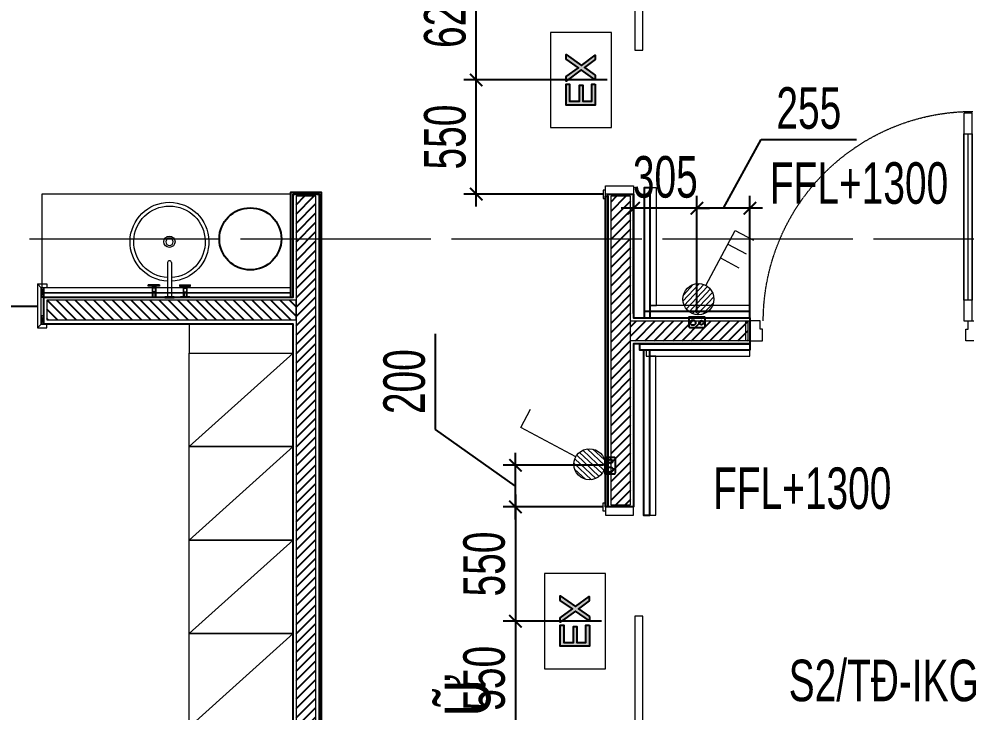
# Model space of a CAD drawing. Header units: millimetres. Extents: x -343543 to 400519, y -115663 to 104219.
# Drawn here: x -327298 to -322738, y 7722 to 11058 of the extents above; entities that cross this region are included whole.
import ezdxf
from ezdxf.xclip import XClip

# ---------------------------------------------------------------- set-up
doc = ezdxf.new("R2010")
doc.units = ezdxf.units.MM
doc.header["$XCLIPFRAME"] = 0
for name, pattern in [('XREF MAT BANG TUONG XAY$0$01.Xref _MB T1$0$HIDDEN', [9.525, 6.35, -3.175]), ('XREF MAT BANG TUONG XAY$0$CENTER', [50.8, 31.75, -6.35, 6.35, -6.35]), ('XREF MAT BANG TUONG XAY$0$HIDDEN', [0.375, 0.25, -0.125])]:
    doc.linetypes.add(name, pattern=pattern)
doc.layers.get('0').update_dxf_attribs({"color": 231, "lineweight": 0})
doc.layers.get('DefPoints').update_dxf_attribs({"color": 191})
for name, color, linetype in [('0-----E-Lighting', 2, 'Continuous'), ('Gen Điện', 6, 'Continuous'), ('XREF MAT BANG NOI THAT$0$A-FURN', 8, 'Continuous'), ('XREF MAT BANG TUONG XAY$0$A-FNSH', 8, 'Continuous'), ('XREF MAT BANG TUONG XAY$0$A-FURN', 8, 'Continuous'), ('XREF MAT BANG TUONG XAY$0$A-HIDD', 8, 'XREF MAT BANG TUONG XAY$0$HIDDEN'), ('XREF MAT BANG TUONG XAY$0$A-PATT', 8, 'Continuous'), ('đế âm', 1, 'Continuous')]:
    doc.layers.add(name, color=color, linetype=linetype)
for name, color, linetype, lineweight in [('03. Xref_KyHieuChieuSang$0$1-INNO-E-Lighting', 3, 'Continuous', 5), ('A-PATT', 252, 'Continuous', 9), ('A-SYMBOLS', 10, 'Continuous', 13), ('E-EX', 3, 'Continuous', 25), ('RSA -DIM', 231, 'Continuous', 0), ('SME-E-POW-NOTE', 134, 'Continuous', 18), ('XREF MAT BANG TUONG XAY$0$$0$A-WALL-INT', 8, 'Continuous', 9), ('XREF MAT BANG TUONG XAY$0$$1$A-TEXT', 8, 'Continuous', 25), ('XREF MAT BANG TUONG XAY$0$01.Xref _MB T1$0$A-DOOR', 8, 'Continuous', 9), ('XREF MAT BANG TUONG XAY$0$01.Xref _MB T1$0$A-FNSH', 8, 'Continuous', 9), ('XREF MAT BANG TUONG XAY$0$01.Xref _MB T1$0$A-FURN', 8, 'Continuous', 5), ('XREF MAT BANG TUONG XAY$0$01.Xref _MB T1$0$A-HIDD-LO', 8, 'XREF MAT BANG TUONG XAY$0$01.Xref _MB T1$0$HIDDEN', 9), ('XREF MAT BANG TUONG XAY$0$A-GRID', 8, 'XREF MAT BANG TUONG XAY$0$CENTER', 15), ('XREF MAT BANG TUONG XAY$0$A-WALL-INT', 8, 'Continuous', 9)]:
    doc.layers.add(name, color=color, linetype=linetype, lineweight=lineweight)
doc.styles.add('SM-DIMTEXT', font='SME.shx', dxfattribs={"width": 0.7})
doc.styles.add('SME-TEXT', font='sme.shx', dxfattribs={"width": 0.7})
doc.styles.add('XREF MAT BANG TUONG XAY$0$Arial', font='arial.ttf', dxfattribs={"width": 0.8})
doc.dimstyles.new('SDIM-100', dxfattribs={"dimscale": 100, "dimtxt": 2, "dimasz": 0.6, "dimexe": 0.6, "dimexo": 0.2, "dimgap": 0.5, "dimtad": 1, "dimdec": 0, "dimzin": 12, "dimtxsty": 'SM-DIMTEXT', "dimblk": 'ARCHTICK', "dimblk1": 'ARCHTICK', "dimblk2": 'ARCHTICK', "dimcen": 0.12, "dimdle": 0.6, "dimclrd": 7, "dimclre": 8, "dimadec": 0, "dimazin": 3, "dimtfac": 2, "dimtix": 1, "dimtmove": 1, "dimatfit": 3, "dimfxl": 1, "dimtzin": 0, "dimarcsym": 1})

# ---------------------------------------------------------------- blocks, each defined once
blk = doc.blocks.new('XREF MAT BANG TUONG XAY$0$00.xref_IKIGAI_Truc')
at = {"layer": 'XREF MAT BANG TUONG XAY$0$A-GRID', "color": 8, "ltscale": 20}
blk.add_lwpolyline([(-2907.5, 10000), (42750, 10000)], dxfattribs=at)
blk = doc.blocks.new('XREF MAT BANG TUONG XAY$0$xref_IKIGAI_Cot')
at = {"layer": 'XREF MAT BANG TUONG XAY$0$A-GRID', "color": 8, "ltscale": 20}
blk.add_lwpolyline([(-2907.5, 10000), (42750, 10000)], dxfattribs=at)
blk = doc.blocks.new('*U215')
at = {"layer": 'XREF MAT BANG TUONG XAY$0$A-PATT'}
h = blk.add_hatch(dxfattribs=at)
h.set_pattern_fill('ANSI31', color=8, scale=10)
h.set_pattern_definition([(45, (39556.79, -11178.564), (-22.45064, 22.45064), [])])
h.paths.add_polyline_path([(-38.7, 47.5), (4071.3, 47.5), (4071.3, -47.5), (-38.7, -47.5)])
at = {"layer": 'XREF MAT BANG TUONG XAY$0$A-WALL-INT', "color": 8}
blk.add_lwpolyline([(-38.7, 47.5), (4071.3, 47.5), (4071.3, -47.5), (-38.7, -47.5)], close=True, dxfattribs=at)
blk = doc.blocks.new('*U216')
at = {"layer": 'XREF MAT BANG TUONG XAY$0$A-PATT'}
h = blk.add_hatch(dxfattribs=at)
h.set_pattern_fill('ANSI31', color=8, scale=10)
h.set_pattern_definition([(45, (36646.79, -11178.564), (-22.45064, 22.45064), [])])
h.paths.add_polyline_path([(-38.7, 47.5), (1161.3, 47.5), (1161.3, -47.5), (-38.7, -47.5)])
at = {"layer": 'XREF MAT BANG TUONG XAY$0$A-WALL-INT', "color": 8}
blk.add_lwpolyline([(-38.7, 47.5), (1161.3, 47.5), (1161.3, -47.5), (-38.7, -47.5)], close=True, dxfattribs=at)
blk = doc.blocks.new('*U264')
at = {"layer": 'XREF MAT BANG TUONG XAY$0$A-PATT'}
h = blk.add_hatch(dxfattribs=at)
h.set_pattern_fill('ANSI31', color=8, scale=10)
h.set_pattern_definition([(45, (36931.79, -11178.564), (-22.45064, 22.45064), [])])
h.paths.add_polyline_path([(-38.7, 47.5), (1446.3, 47.5), (1446.3, -47.5), (-38.7, -47.5)])
at = {"layer": 'XREF MAT BANG TUONG XAY$0$A-WALL-INT', "color": 8}
blk.add_lwpolyline([(-38.7, 47.5), (1446.3, 47.5), (1446.3, -47.5), (-38.7, -47.5)], close=True, dxfattribs=at)
blk = doc.blocks.new('XREF MAT BANG TUONG XAY$0$01.Xref _MB T1$0$YLD.Studio-01-146')
at = {"color": 8}
for p, q in [((-56.7, 102), (-63, 102)), ((-63, 48), (-63, 102)), ((-56.7, 48), (-56.7, 102)), ((-5.4, 97.5), (-5.4, 52.5)), ((-5.4, 97.5), (0, 97.5)), ((-63, 48), (-56.7, 48)), ((-56.7, 84), (-5.4, 84)), ((-56.7, 77.7), (-47.7, 77.7)), ((-56.7, 72.3), (-47.7, 72.3)), ((-56.7, 66), (-5.4, 66)), ((-47.7, 81.7), (-29.7, 81.7)), ((-47.7, 68.3), (-47.7, 81.7)), ((-47.7, 68.3), (-29.7, 68.3)), ((-29.7, 68.3), (-29.7, 81.7)), ((-29.7, 79.9), (-5.4, 79.9)), ((-29.7, 70.1), (-5.4, 70.1)), ((-5.4, 52.5), (0, 52.5)), ((-171, 8.9), (-5.4, 8.9)), ((-5.4, 22.4), (0, 22.4)), ((-5.4, -22.4), (-5.4, 22.4)), ((0, -22.4), (0, 22.4)), ((-171, -9.1), (-5.4, -9.1)), ((-5.4, -22.4), (0, -22.4)), ((-63, -48), (-56.7, -48)), ((-63, -48), (-63, -102)), ((-56.7, -48), (-56.7, -102)), ((-56.7, -66), (-5.4, -66)), ((-56.7, -72.3), (-47.7, -72.3)), ((-56.7, -77.7), (-47.7, -77.7)), ((-56.7, -84), (-5.4, -84)), ((-47.7, -68.3), (-47.7, -81.7)), ((-47.7, -68.3), (-29.7, -68.3)), ((-47.7, -81.7), (-29.7, -81.7)), ((-29.7, -68.3), (-29.7, -81.7)), ((-29.7, -70.1), (-5.4, -70.1)), ((-29.7, -79.9), (-5.4, -79.9)), ((-5.4, -52.5), (0, -52.5)), ((-5.4, -97.5), (-5.4, -52.5)), ((-56.7, -102), (-63, -102)), ((-5.4, -97.5), (0, -97.5))]:
    blk.add_line(p, q, dxfattribs=at)
blk.add_circle((-271, 0), 18, dxfattribs=at)
for radius, start, end in [(190, 2.6742, 357.2441), (172, 2.9543, 356.9555)]:
    blk.add_arc((-271, 0), radius, start, end, dxfattribs=at)
at = {"color": 8, "extrusion": (0, 0, -1)}
for centre, major_axis, start_param, end_param in [((-59.9, 75), (-2.23, 2.23), 3.926991, 10.210176), ((-271, 0), (-27, 0), 4.711725, 10.99491), ((-171, -0.1), (-9, 0.01), 4.710846, 7.852438), ((-59.9, -75), (-2.23, 2.23), 3.926991, 10.210176)]:
    blk.add_ellipse(centre, major_axis=major_axis, ratio=1, start_param=start_param, end_param=end_param, dxfattribs=at)
blk = doc.blocks.new('*U167')
at = {"color": 8}
blk.add_line((70, 100), (70, 900), dxfattribs=at)
for points in [[(50, 0), (50, 1000), (90, 1000), (90, 0)], [(50, 100), (90, 100), (90, 900), (50, 900)], [(20, -95), (80, -95), (80, -40), (70, -40), (70, 0), (20, 0)], [(1120, -95), (1060, -95), (1060, -40), (1070, -40), (1070, 0), (1120, 0)]]:
    blk.add_lwpolyline(points, close=True, dxfattribs=at)
at = {"layer": 'XREF MAT BANG TUONG XAY$0$01.Xref _MB T1$0$A-FNSH', "color": 8}
for points in [[(20, -95), (0, -95), (0, 0), (20, 0)], [(1120, -95), (1140, -95), (1140, 0), (1120, 0)]]:
    blk.add_lwpolyline(points, close=True, dxfattribs=at)
at = {"layer": 'XREF MAT BANG TUONG XAY$0$01.Xref _MB T1$0$A-HIDD-LO', "color": 8, "ltscale": 0.3}
blk.add_arc((47.5, 0), 1008.3, 360, 90, dxfattribs=at)
blk = doc.blocks.new('*U269')
at = {"layer": 'XREF MAT BANG TUONG XAY$0$A-PATT'}
h = blk.add_hatch(dxfattribs=at)
h.set_pattern_fill('ANSI31', color=8, scale=10)
h.set_pattern_definition([(45, (36011.79, -11178.564), (-22.45064, 22.45064), [])])
h.paths.add_polyline_path([(-38.7, 47.5), (526.3, 47.5), (526.3, -47.5), (-38.7, -47.5)])
at = {"layer": 'XREF MAT BANG TUONG XAY$0$A-WALL-INT', "color": 8}
blk.add_lwpolyline([(-38.7, 47.5), (526.3, 47.5), (526.3, -47.5), (-38.7, -47.5)], close=True, dxfattribs=at)
blk = doc.blocks.new('XREF MAT BANG NOI THAT$0$01.Xref _MB T1$0$BLK')
at = {"color": 8}
blk.add_lwpolyline([(324597.2, 139513.6), (325047.2, 139513.6), (325047.2, 139013.6), (324597.2, 139013.6)], close=True, dxfattribs=at)
blk.add_lwpolyline([(324597.2, 139513.6), (325047.2, 139013.6)], dxfattribs=at)
blk = doc.blocks.new('XREF MAT BANG NOI THAT')
at = {"color": 8}
blk.add_lwpolyline([(12085, 9450), (12585, 9450), (12585, 9590), (12085, 9590)], close=True, dxfattribs=at)
at = {"layer": 'XREF MAT BANG NOI THAT$0$A-FURN', "color": 8}
blk.add_circle((12379.4, 10000), 149.3, dxfattribs=at)
at = {"color": 8, "rotation": 270}
for p in [(-126928.6, 334047.2), (-126928.6, 333597.2), (-126928.6, 333147.2), (-126928.6, 332697.2)]:
    blk.add_blockref('XREF MAT BANG NOI THAT$0$01.Xref _MB T1$0$BLK', p, dxfattribs=at)
blk = doc.blocks.new('01.Xref _MB T1')
at = {"layer": 'XREF MAT BANG TUONG XAY$0$$0$A-WALL-INT', "color": 8}
for points in [[(14229.99994, 10907.66304), (14269.99994, 10907.66304), (14269.99994, 11847.663), (14229.99994, 11847.663)], [(14078.90025, 10195), (14090.00006, 10195), (14090.00006, 10235), (14078.90025, 10235)], [(14090.00006, 10255), (14225, 10255), (14225, 10215), (14090.00006, 10215)], [(14334.99998, 10245), (14304.99998, 10245), (14304.99998, 9680.00073), (14334.99998, 9680.00073)], [(11373.00008, 9764.99992), (11355.00008, 9782.99992), (11355.00008, 9572.00001), (11373.00008, 9590.00001)], [(11400.00008, 9782.99992), (11400.00008, 9764.99992), (11373.00008, 9764.99992), (11355.00008, 9782.99992)], [(11385.00008, 9764.99992), (11373.00008, 9764.99992), (11373.00008, 9724.99992), (11385.00008, 9724.99992)], [(11385.00003, 9740.00003), (12575.0001, 9740.00003), (12575.0001, 9765.00003), (11385.00003, 9765.00003)], [(11385.00003, 9719.99996), (12575.0001, 9719.99996), (12575.0001, 9739.99996), (11385.00003, 9739.99996)], [(14304.9999, 9679.99126), (14304.9999, 9649.99126), (14784.99969, 9650.00054), (14784.99969, 9680.00054)], [(11385.00008, 9630.00001), (11373.00008, 9630.00001), (11373.00008, 9590.00001), (11385.00008, 9590.00001)], [(11400.00008, 9572.00001), (11400.00008, 9590.00001), (11373.00008, 9590.00001), (11355.00008, 9572.00001)], [(14784.99982, 9434.98863), (14785.0001, 9464.98863), (14284.99379, 9465.00792), (14284.99351, 9435.00792)], [(14332.62625, 9435.00076), (14302.62625, 9435.00076), (14302.62624, 8670.00086), (14332.62624, 8670.00086)], [(14078.90018, 8730.00086), (14090, 8730.00086), (14090, 8690.00086), (14078.90018, 8690.00086)], [(14090, 8670.00086), (14224.99994, 8670.00086), (14224.99994, 8710.00086), (14090, 8710.00086)], [(14229.99981, 7134.15371), (14269.99981, 7134.15371), (14269.99981, 8184.15371), (14229.99981, 8184.15371)]]:
    blk.add_lwpolyline(points, close=True, dxfattribs=at)
for points in [[(11385.00008, 9764.99992), (11373.00008, 9724.99992)], [(11373.00008, 9764.99992), (11385.00008, 9724.99992)], [(11385.00008, 9630.00001), (11373.00008, 9590.00001)], [(11373.00008, 9630.00001), (11385.00008, 9590.00001)]]:
    blk.add_lwpolyline(points, dxfattribs=at)
at = {"layer": 'XREF MAT BANG TUONG XAY$0$01.Xref _MB T1$0$A-FURN', "color": 8}
blk.add_lwpolyline([(11374.99992, 9719.99932), (12574.99992, 9719.99932), (12575.00016, 10214.99996), (11375.00015, 10214.99996)], close=True, dxfattribs=at)
at = {"layer": 'XREF MAT BANG TUONG XAY$0$A-FNSH', "color": 8}
for points in [[(12575.0001, 9714.9986), (12575.00011, 10225), (12720.00011, 10225), (12720.00011, 6120.00057), (13999.99083, 6120.00206)], [(8505, 10214.99999), (8809.99075, 10214.99999), (8809.99075, 9720.39991), (10010.00008, 9720.39978), (10010.00011, 9590), (8620.00011, 9590), (8620.00011, 6314.99999), (8959.99001, 6314.99999), (8959.99978, 6110.00054), (9979.992, 6110.00054), (9980.00177, 6224.99989), (10309.99073, 6224.99989), (10309.99073, 6110.00054), (12585.00011, 6110), (12585.00011, 9590), (11385.00008, 9590), (11385.00008, 9720.00002), (12585.00011, 9719.99859), (12585.00011, 10215), (12710.00011, 10215), (12710.00011, 6110.00056), (13999.99083, 6110.00206)]]:
    blk.add_lwpolyline(points, dxfattribs=at)
for points in [[(14090.00006, 10205), (14100, 10205), (14100, 8710.00086), (14090.00006, 8710.00086)], [(14100.00013, 8710.00086), (14099.99796, 10215), (14225, 10215), (14225, 9620.00073), (14784.99991, 9620.00059), (14784.99982, 9495.00061), (14224.99083, 9495.00073), (14224.99083, 8710.00086)]]:
    blk.add_lwpolyline(points, close=True, dxfattribs=at)
at = {"layer": 'XREF MAT BANG TUONG XAY$0$A-FURN', "color": 8}
for points in [[(14274.99994, 9620.00073), (14304.99994, 9620.00073), (14304.99994, 10245), (14274.99994, 10245)], [(14784.99991, 9649.98974), (14274.9999, 9649.99126), (14274.9999, 9619.99126), (14784.99991, 9619.98974)], [(14784.99984, 9464.99446), (14254.99976, 9465.0045), (14255.00004, 9495.0045), (14785.00012, 9494.99446)], [(14302.62624, 8670.00086), (14302.62625, 9465.00076), (14272.62625, 9465.00076), (14272.62624, 8670.00086)]]:
    blk.add_lwpolyline(points, close=True, dxfattribs=at)
at = {"layer": 'XREF MAT BANG TUONG XAY$0$A-HIDD', "color": 8, "ltscale": 200, "const_width": 10}
blk.add_lwpolyline([(10040.00011, 9674.99996), (11355.00008, 9674.99996)], dxfattribs=at)
at = {"color": 8}
blk.add_blockref('XREF MAT BANG TUONG XAY$0$00.xref_IKIGAI_Truc', (0.00011, 0), dxfattribs=at)
ref = blk.add_blockref('XREF MAT BANG TUONG XAY$0$xref_IKIGAI_Cot', (-0.00927, -0.00001), dxfattribs=at)
XClip(ref).set_block_clipping_path([(-1610.3425959283, -2225.6693134198), (41829.1295208634, 21555.8819575264)])
at = {"layer": 'XREF MAT BANG TUONG XAY$0$01.Xref _MB T1$0$A-DOOR', "color": 8, "extrusion": (-2.81943e-13, 1.42352e-14, -1), "zscale": -1, "rotation": 3.766684723917722e-05}
blk.add_blockref('*U167', (-15904.9999, 9604.99986, 0), dxfattribs=at)
at = {"layer": 'XREF MAT BANG TUONG XAY$0$01.Xref _MB T1$0$A-FURN', "color": 8, "xscale": -1, "rotation": 90}
blk.add_blockref('XREF MAT BANG TUONG XAY$0$01.Xref _MB T1$0$YLD.Studio-01-146', (11990.00027, 9714.99991), dxfattribs=at)
at = {"layer": 'XREF MAT BANG TUONG XAY$0$A-FURN', "color": 8, "xscale": -1, "rotation": 270}
for name, p in [('*U215', (12647.50011, 6133.69831)), ('*U264', (14162.49083, 8758.69917))]:
    blk.add_blockref(name, p, dxfattribs=at)
at = {"layer": 'XREF MAT BANG TUONG XAY$0$A-FURN', "color": 8, "xscale": -1}
blk.add_blockref('*U216', (12561.3018, 9657.49999), dxfattribs=at)
at = {"layer": 'XREF MAT BANG TUONG XAY$0$A-FURN', "color": 8, "rotation": 180}
blk.add_blockref('*U269', (14736.30154, 9557.5006), dxfattribs=at)
at = {"layer": 'XREF MAT BANG TUONG XAY$0$$1$A-TEXT', "color": 8, "style": 'XREF MAT BANG TUONG XAY$0$Arial', "width": 0.8}
blk.add_text('KHU NỮ', height=220, rotation=90, dxfattribs=at).set_placement((13534.94752, 6934.91551))
at = {"layer": 'A-PATT', "color": 8}
blk.add_blockref('XREF MAT BANG NOI THAT', (0, 0), dxfattribs=at)
blk = doc.blocks.new('*X86')
at = {"color": 0}
for p, q in [((10925.4, 54067.7), (11007.3, 54149.6)), ((10928.4, 54097.2), (10977.8, 54146.6)), ((10930.6, 54046.5), (11028.5, 54144.4)), ((10940.3, 54029.6), (11045.4, 54134.7)), ((10953.4, 54016.2), (11058.8, 54121.6)), ((10970, 54006.3), (11068.7, 54105)), ((10990.8, 54000.6), (11074.4, 54084.2)), ((11019.3, 54002.5), (11072.5, 54055.7))]:
    blk.add_line(p, q, dxfattribs=at)
blk = doc.blocks.new('*U87')
at = {"layer": '03. Xref_KyHieuChieuSang$0$1-INNO-E-Lighting', "color": 2}
for p, q in [((36, 62.4), (180, 311.8)), ((180, 311.8), (263.1, 263.8))]:
    blk.add_line(p, q, dxfattribs=at)
blk.add_circle((0, 0), 72, dxfattribs=at)
at = {"layer": '03. Xref_KyHieuChieuSang$0$1-INNO-E-Lighting', "color": 2, "xscale": 0.9600000000064028, "yscale": 0.9600000000064028, "zscale": 0.9600000000064028}
blk.add_blockref('*X86', (-10560, -51912), dxfattribs=at)
blk = doc.blocks.new('*X84')
at = {"color": 0}
for p, q in [((10925.4, 54067.7), (11007.3, 54149.6)), ((10928.4, 54097.2), (10977.8, 54146.6)), ((10930.6, 54046.5), (11028.5, 54144.4)), ((10940.3, 54029.6), (11045.4, 54134.7)), ((10953.4, 54016.2), (11058.8, 54121.6)), ((10970, 54006.3), (11068.7, 54105)), ((10990.8, 54000.6), (11074.4, 54084.2)), ((11019.3, 54002.5), (11072.5, 54055.7))]:
    blk.add_line(p, q, dxfattribs=at)
blk = doc.blocks.new('*U89')
at = {"layer": '03. Xref_KyHieuChieuSang$0$1-INNO-E-Lighting', "color": 2}
for p, q in [((36, 62.4), (180, 311.8)), ((180, 311.8), (263.1, 263.8)), ((144, 249.4), (227.1, 201.4)), ((108, 187.1), (191.1, 139.1))]:
    blk.add_line(p, q, dxfattribs=at)
blk.add_circle((0, 0), 72, dxfattribs=at)
at = {"layer": '03. Xref_KyHieuChieuSang$0$1-INNO-E-Lighting', "color": 2, "xscale": 0.9600000000064028, "yscale": 0.9600000000064028, "zscale": 0.9600000000064028}
blk.add_blockref('*X84', (-10560, -51912), dxfattribs=at)
blk = doc.blocks.new('KH VIDIFI NHA XE_dwg_KH VIDIFI NHA XE_dwg_INNO_E_ĐÈN_EXIT THOÁT HIỂM1 - ELC_EmergencyExit-1904534-MẶT BẰNG ĐÈN EXIT_ SỰ CỐ TẦNG HẦM-2156726-DANH MỤC KÝ HIỆU SỬ DỤNG TRONG BẢN VẼ-2855094-KÍ HIỆU BẢN VẼ')
h = blk.add_hatch(color=256)
h.paths.add_polyline_path([(-75.1, 122.5), (-0.9, 122.5), (-0.9, 110.4), (-61.5, 110.4), (-61.5, 78.8), (-4.8, 78.8), (-4.8, 66.9), (-61.6, 66.9), (-61.6, 31.8), (-0.9, 31.8), (-0.9, 19.8), (-75.1, 19.8)], flags=0)
h.paths.add_polyline_path([(30.4, 122.5), (57.3, 84.1), (86.1, 122.3), (100.8, 122.3), (65.1, 73.9), (103.8, 19.8), (87, 19.8), (56.8, 63), (25.9, 19.8), (9.6, 19.8), (49.3, 73.4), (14.3, 122.5)], flags=0)
at = {"lineweight": 15, "flags": 128}
blk.add_lwpolyline([(181.7, 180.1), (181.7, -35.9), (-154.3, -35.9), (-154.3, 180.1)], close=True, dxfattribs=at)
at = {"flags": 128}
for points in [[(-0.9, 122.5), (-75.1, 122.5), (-75.1, 19.8), (-0.9, 19.8), (-0.9, 31.8), (-61.6, 31.8), (-61.6, 66.9), (-4.8, 66.9), (-4.8, 78.8), (-61.5, 78.8), (-61.5, 110.4), (-0.9, 110.4)], [(30.4, 122.5), (14.3, 122.5), (49.3, 73.4), (9.6, 19.8), (25.9, 19.8), (56.8, 63), (87, 19.8), (103.8, 19.8), (65.1, 73.9), (100.8, 122.3), (86.1, 122.3), (57.3, 84.1)]]:
    blk.add_lwpolyline(points, close=True, dxfattribs=at)
blk = doc.blocks.new('_ArchTick')
at = {"color": 0, "linetype": 'ByBlock', "const_width": 0.15}
blk.add_lwpolyline([(-0.5, -0.5), (0.5, 0.5)], dxfattribs=at)
blk = doc.blocks.new('*D515')
at = {"layer": 'DefPoints', "color": 0, "linetype": 'Continuous', "ltscale": 1000, "transparency": 16777216}
for p in [(-325096.4, 10765), (-324445.3, 10765), (-324463.5, 10215)]:
    blk.add_point(p, dxfattribs=at)
at = {"layer": 'RSA -DIM', "color": 7, "linetype": 'Continuous', "lineweight": -2, "ltscale": 1000, "transparency": 16777216}
blk.add_line((-325096.4, 10155), (-325096.4, 10825), dxfattribs=at)
at = {"layer": 'RSA -DIM', "color": 8, "linetype": 'Continuous', "lineweight": -2, "ltscale": 1000, "transparency": 16777216}
for p, q in [((-324465.3, 10765), (-325156.4, 10765)), ((-324483.5, 10215), (-325156.4, 10215))]:
    blk.add_line(p, q, dxfattribs=at)
at = {"layer": 'RSA -DIM', "color": 7, "linetype": 'Continuous', "lineweight": -2, "ltscale": 1000, "transparency": 16777216, "xscale": 60, "yscale": 60, "zscale": 60}
for p, rotation in [((-325096.4, 10765), 90), ((-325096.4, 10215), 270)]:
    blk.add_blockref('_ArchTick', p, dxfattribs=dict(at, rotation=rotation))
at = {"layer": 'RSA -DIM', "color": 0, "linetype": 'Continuous', "ltscale": 1000, "transparency": 16777216, "insert": (-325246.4, 10490), "char_height": 200, "attachment_point": 5, "rotation": 90, "style": 'SM-DIMTEXT'}
blk.add_mtext('550', dxfattribs=at)
blk = doc.blocks.new('*D516')
at = {"layer": 'DefPoints', "color": 0, "linetype": 'Continuous', "ltscale": 1000, "transparency": 16777216}
for p in [(-325096.4, 11385), (-324463.5, 11385), (-324445.3, 10765)]:
    blk.add_point(p, dxfattribs=at)
at = {"layer": 'RSA -DIM', "color": 7, "linetype": 'Continuous', "lineweight": -2, "ltscale": 1000, "transparency": 16777216}
blk.add_line((-325096.4, 10705), (-325096.4, 11445), dxfattribs=at)
at = {"layer": 'RSA -DIM', "color": 8, "linetype": 'Continuous', "lineweight": -2, "ltscale": 1000, "transparency": 16777216}
for p, q in [((-324483.5, 11385), (-325156.4, 11385)), ((-324465.3, 10765), (-325156.4, 10765))]:
    blk.add_line(p, q, dxfattribs=at)
at = {"layer": 'RSA -DIM', "color": 7, "linetype": 'Continuous', "lineweight": -2, "ltscale": 1000, "transparency": 16777216, "xscale": 60, "yscale": 60, "zscale": 60}
for p, rotation in [((-325096.4, 11385), 90), ((-325096.4, 10765), 270)]:
    blk.add_blockref('_ArchTick', p, dxfattribs=dict(at, rotation=rotation))
at = {"layer": 'RSA -DIM', "color": 0, "linetype": 'Continuous', "ltscale": 1000, "transparency": 16777216, "insert": (-325246.4, 11075), "char_height": 200, "attachment_point": 5, "rotation": 90, "style": 'SM-DIMTEXT'}
blk.add_mtext('620', dxfattribs=at)
blk = doc.blocks.new('đế âm 78')
at = {"layer": 'Gen Điện', "ltscale": 30}
blk.add_lwpolyline([(5501258.1, -3862344.9), (5501258.1, -3862422.9), (5501303.1, -3862422.9, 0.414214), (5501308.1, -3862417.9), (5501308.1, -3862349.9, 0.414214), (5501303.1, -3862344.9), (5501258.1, -3862344.9)], format="xyb", dxfattribs=at)
blk.add_lwpolyline([(5501261.1, -3862344.9), (5501261.1, -3862422.9)], dxfattribs=at)
for centre, radius in [((5501284.6, -3862362.9), 10), ((5501284.6, -3862402.9), 12.5)]:
    blk.add_circle(centre, radius, dxfattribs=at)
blk = doc.blocks.new('*D538')
at = {"layer": 'DefPoints', "color": 0, "linetype": 'Continuous', "ltscale": 1000, "transparency": 16777216}
for p in [(-324033.5, 10147), (-324033.5, 9623), (-323778.5, 9605)]:
    blk.add_point(p, dxfattribs=at)
at = {"layer": 'RSA -DIM', "color": 7, "linetype": 'Continuous', "lineweight": -2, "ltscale": 1000, "transparency": 16777216}
for p, q in [((-323906, 10147), (-323725, 10478.6)), ((-323725, 10478.6), (-323265, 10478.6)), ((-323718.5, 10147), (-324093.5, 10147))]:
    blk.add_line(p, q, dxfattribs=at)
at = {"layer": 'RSA -DIM', "color": 8, "linetype": 'Continuous', "lineweight": -2, "ltscale": 1000, "transparency": 16777216}
for p, q in [((-324033.5, 9643), (-324033.5, 10207)), ((-323778.5, 9625), (-323778.5, 10207))]:
    blk.add_line(p, q, dxfattribs=at)
at = {"layer": 'RSA -DIM', "color": 7, "linetype": 'Continuous', "lineweight": -2, "ltscale": 1000, "transparency": 16777216, "xscale": 60, "yscale": 60, "zscale": 60, "rotation": 180}
blk.add_blockref('_ArchTick', (-324033.5, 10147), dxfattribs=at)
at = {"layer": 'RSA -DIM', "color": 7, "linetype": 'Continuous', "lineweight": -2, "ltscale": 1000, "transparency": 16777216, "xscale": 60, "yscale": 60, "zscale": 60}
blk.add_blockref('_ArchTick', (-323778.5, 10147), dxfattribs=at)
at = {"layer": 'RSA -DIM', "color": 0, "linetype": 'Continuous', "ltscale": 1000, "transparency": 16777216, "insert": (-323495, 10628.6), "char_height": 200, "attachment_point": 5, "style": 'SM-DIMTEXT'}
blk.add_mtext('255', dxfattribs=at)
blk = doc.blocks.new('*D539')
at = {"layer": 'DefPoints', "color": 0, "linetype": 'Continuous', "ltscale": 1000, "transparency": 16777216}
for p in [(-324338.5, 10147), (-324033.5, 9623), (-324338.5, 9620)]:
    blk.add_point(p, dxfattribs=at)
at = {"layer": 'RSA -DIM', "color": 8, "linetype": 'Continuous', "lineweight": -2, "ltscale": 1000, "transparency": 16777216}
for p, q in [((-324338.5, 9640), (-324338.5, 10207)), ((-324033.5, 9643), (-324033.5, 10207))]:
    blk.add_line(p, q, dxfattribs=at)
at = {"layer": 'RSA -DIM', "color": 7, "linetype": 'Continuous', "lineweight": -2, "ltscale": 1000, "transparency": 16777216}
for p, q in [((-324338.5, 10147), (-324398.5, 10147)), ((-324033.5, 10147), (-324338.5, 10147)), ((-324033.5, 10147), (-323973.5, 10147))]:
    blk.add_line(p, q, dxfattribs=at)
at = {"layer": 'RSA -DIM', "color": 7, "linetype": 'Continuous', "lineweight": -2, "ltscale": 1000, "transparency": 16777216, "xscale": 60, "yscale": 60, "zscale": 60}
blk.add_blockref('_ArchTick', (-324338.5, 10147), dxfattribs=at)
at = {"layer": 'RSA -DIM', "color": 7, "linetype": 'Continuous', "lineweight": -2, "ltscale": 1000, "transparency": 16777216, "xscale": 60, "yscale": 60, "zscale": 60, "rotation": 180}
blk.add_blockref('_ArchTick', (-324033.5, 10147), dxfattribs=at)
at = {"layer": 'RSA -DIM', "color": 0, "linetype": 'Continuous', "ltscale": 1000, "transparency": 16777216, "insert": (-324186, 10297), "char_height": 200, "attachment_point": 5, "style": 'SM-DIMTEXT'}
blk.add_mtext('305', dxfattribs=at)
blk = doc.blocks.new('*D540')
at = {"layer": 'DefPoints', "color": 0, "linetype": 'Continuous', "ltscale": 1000, "transparency": 16777216}
for p in [(-324907.5, 8910), (-324463.5, 8910), (-324463.5, 8710)]:
    blk.add_point(p, dxfattribs=at)
at = {"layer": 'RSA -DIM', "color": 7, "linetype": 'Continuous', "lineweight": -2, "ltscale": 1000, "transparency": 16777216}
for p, q in [((-325292.3, 9082.8), (-325292.3, 9542.8)), ((-324907.5, 8810), (-325292.3, 9082.8)), ((-324907.5, 8650), (-324907.5, 8970))]:
    blk.add_line(p, q, dxfattribs=at)
at = {"layer": 'RSA -DIM', "color": 8, "linetype": 'Continuous', "lineweight": -2, "ltscale": 1000, "transparency": 16777216}
for p, q in [((-324483.5, 8910), (-324967.5, 8910)), ((-324483.5, 8710), (-324967.5, 8710))]:
    blk.add_line(p, q, dxfattribs=at)
at = {"layer": 'RSA -DIM', "color": 7, "linetype": 'Continuous', "lineweight": -2, "ltscale": 1000, "transparency": 16777216, "xscale": 60, "yscale": 60, "zscale": 60}
for p, rotation in [((-324907.5, 8910), 90), ((-324907.5, 8710), 270)]:
    blk.add_blockref('_ArchTick', p, dxfattribs=dict(at, rotation=rotation))
at = {"layer": 'RSA -DIM', "color": 0, "linetype": 'Continuous', "ltscale": 1000, "transparency": 16777216, "insert": (-325442.3, 9312.8), "char_height": 200, "attachment_point": 5, "rotation": 90, "style": 'SM-DIMTEXT'}
blk.add_mtext('200', dxfattribs=at)
blk = doc.blocks.new('*D541')
at = {"layer": 'DefPoints', "color": 0, "linetype": 'Continuous', "ltscale": 1000, "transparency": 16777216}
for p in [(-324463.5, 8710), (-324907.5, 8160), (-324473.5, 8160)]:
    blk.add_point(p, dxfattribs=at)
at = {"layer": 'RSA -DIM', "color": 7, "linetype": 'Continuous', "lineweight": -2, "ltscale": 1000, "transparency": 16777216}
blk.add_line((-324907.5, 8770), (-324907.5, 8100), dxfattribs=at)
at = {"layer": 'RSA -DIM', "color": 8, "linetype": 'Continuous', "lineweight": -2, "ltscale": 1000, "transparency": 16777216}
for p, q in [((-324483.5, 8710), (-324967.5, 8710)), ((-324493.5, 8160), (-324967.5, 8160))]:
    blk.add_line(p, q, dxfattribs=at)
at = {"layer": 'RSA -DIM', "color": 7, "linetype": 'Continuous', "lineweight": -2, "ltscale": 1000, "transparency": 16777216, "xscale": 60, "yscale": 60, "zscale": 60}
for p, rotation in [((-324907.5, 8710), 90), ((-324907.5, 8160), 270)]:
    blk.add_blockref('_ArchTick', p, dxfattribs=dict(at, rotation=rotation))
at = {"layer": 'RSA -DIM', "color": 0, "linetype": 'Continuous', "ltscale": 1000, "transparency": 16777216, "insert": (-325057.5, 8435), "char_height": 200, "attachment_point": 5, "rotation": 90, "style": 'SM-DIMTEXT'}
blk.add_mtext('550', dxfattribs=at)
blk = doc.blocks.new('*D542')
at = {"layer": 'DefPoints', "color": 0, "linetype": 'Continuous', "ltscale": 1000, "transparency": 16777216}
for p in [(-324473.5, 8160), (-324907.5, 7610), (-324473.5, 7610)]:
    blk.add_point(p, dxfattribs=at)
at = {"layer": 'RSA -DIM', "color": 7, "linetype": 'Continuous', "lineweight": -2, "ltscale": 1000, "transparency": 16777216}
blk.add_line((-324907.5, 8220), (-324907.5, 7550), dxfattribs=at)
at = {"layer": 'RSA -DIM', "color": 8, "linetype": 'Continuous', "lineweight": -2, "ltscale": 1000, "transparency": 16777216}
for p, q in [((-324493.5, 8160), (-324967.5, 8160)), ((-324493.5, 7610), (-324967.5, 7610))]:
    blk.add_line(p, q, dxfattribs=at)
at = {"layer": 'RSA -DIM', "color": 7, "linetype": 'Continuous', "lineweight": -2, "ltscale": 1000, "transparency": 16777216, "xscale": 60, "yscale": 60, "zscale": 60}
for p, rotation in [((-324907.5, 8160), 90), ((-324907.5, 7610), 270)]:
    blk.add_blockref('_ArchTick', p, dxfattribs=dict(at, rotation=rotation))
at = {"layer": 'RSA -DIM', "color": 0, "linetype": 'Continuous', "ltscale": 1000, "transparency": 16777216, "insert": (-325057.5, 7885), "char_height": 200, "attachment_point": 5, "rotation": 90, "style": 'SM-DIMTEXT'}
blk.add_mtext('550', dxfattribs=at)

msp = doc.modelspace()

# ---------------------------------------------------------------- block references
at = {"layer": 'A-SYMBOLS'}
msp.add_blockref('01.Xref _MB T1', (-338563.5, 0), dxfattribs=at)

# ---------------------------------------------------------------- next in the draw order: block references
at = {"layer": '0-----E-Lighting', "xscale": 1.041666666660155, "yscale": 1.041666666660155, "zscale": 1.041666666660155}
for name, p, rotation in [('*U89', (-324026.8, 9709.7), 1.92260233401057), ('*U87', (-324551.2, 8915.1), 91.92260233401059)]:
    msp.add_blockref(name, p, dxfattribs=dict(at, rotation=rotation))
at = {"layer": 'E-EX', "extrusion": (0, 0, -1), "xscale": 1.36125, "yscale": 1.36125, "zscale": 1.36125, "rotation": 90}
for p in [(324690.4, 10746.3), (324718.6, 8141.3)]:
    msp.add_blockref('KH VIDIFI NHA XE_dwg_KH VIDIFI NHA XE_dwg_INNO_E_ĐÈN_EXIT THOÁT HIỂM1 - ELC_EmergencyExit-1904534-MẶT BẰNG ĐÈN EXIT_ SỰ CỐ TẦNG HẦM-2156726-DANH MỤC KÝ HIỆU SỬ DỤNG TRONG BẢN VẼ-2855094-KÍ HIỆU BẢN VẼ', p, dxfattribs=at)
at = {"layer": 'đế âm', "rotation": 270.0000000008198}
msp.add_blockref('đế âm 78', (3538350.4, 5510881.1), dxfattribs=at)
at = {"layer": 'đế âm'}
msp.add_blockref('đế âm 78', (-5825734.6, 3871292.3), dxfattribs=at)

# ---------------------------------------------------------------- next in the draw order: texts
at = {"layer": 'SME-E-POW-NOTE', "style": 'SME-TEXT', "width": 0.7}
for s, p in [('FFL+1300', (-323682.5, 10168.8)), ('FFL+1300', (-323956.2, 8699.9)), ('S2/TĐ-IKG', (-323591.9, 7774.6, 0))]:
    msp.add_text(s, height=200, dxfattribs=at).set_placement(p)

# ---------------------------------------------------------------- next in the draw order: dimensions: what is measured, and where the dimension line sits
at = {"layer": 'RSA -DIM', "color": 1, "linetype": 'Continuous', "ltscale": 1000}
for base, p1, p2, picture, middle in [((-325096.4, 11385), (-324445.3, 10765), (-324463.5, 11385), '*D516', (-325246.4, 11075)), ((-325096.4, 10765), (-324463.5, 10215), (-324445.3, 10765), '*D515', (-325246.4, 10490)), ((-324907.5, 8160), (-324463.5, 8710), (-324473.5, 8160), '*D541', (-325057.5, 8435)), ((-324907.5, 7610), (-324473.5, 8160), (-324473.5, 7610), '*D542', (-325057.5, 7885))]:
    dim = msp.add_linear_dim(base=base, p1=p1, p2=p2, angle=90, dimstyle='SDIM-100', dxfattribs=at)
    dim.commit()
    dim.dimension.update_dxf_attribs({"geometry": picture, "text_midpoint": middle})
dim = msp.add_linear_dim(base=(-324033.5, 10147), p1=(-323778.5, 9605), p2=(-324033.5, 9623), dimstyle='SDIM-100', dxfattribs=at)
dim.commit()
dim.dimension.update_dxf_attribs({"geometry": '*D538', "text_midpoint": (-323675, 10478.6), "dimtype": 160})
dim = msp.add_linear_dim(base=(-324338.5, 10147), p1=(-324033.5, 9623), p2=(-324338.5, 9620), dimstyle='SDIM-100', dxfattribs=at)
dim.commit()
dim.dimension.update_dxf_attribs({"geometry": '*D539', "text_midpoint": (-324186, 10297)})
dim = msp.add_linear_dim(base=(-324907.5, 8910), p1=(-324463.5, 8710), p2=(-324463.5, 8910), angle=90, dimstyle='SDIM-100', dxfattribs=at)
dim.commit()
dim.dimension.update_dxf_attribs({"geometry": '*D540', "text_midpoint": (-325292.3, 9132.8), "dimtype": 160})

doc.saveas('drawing.dxf')
